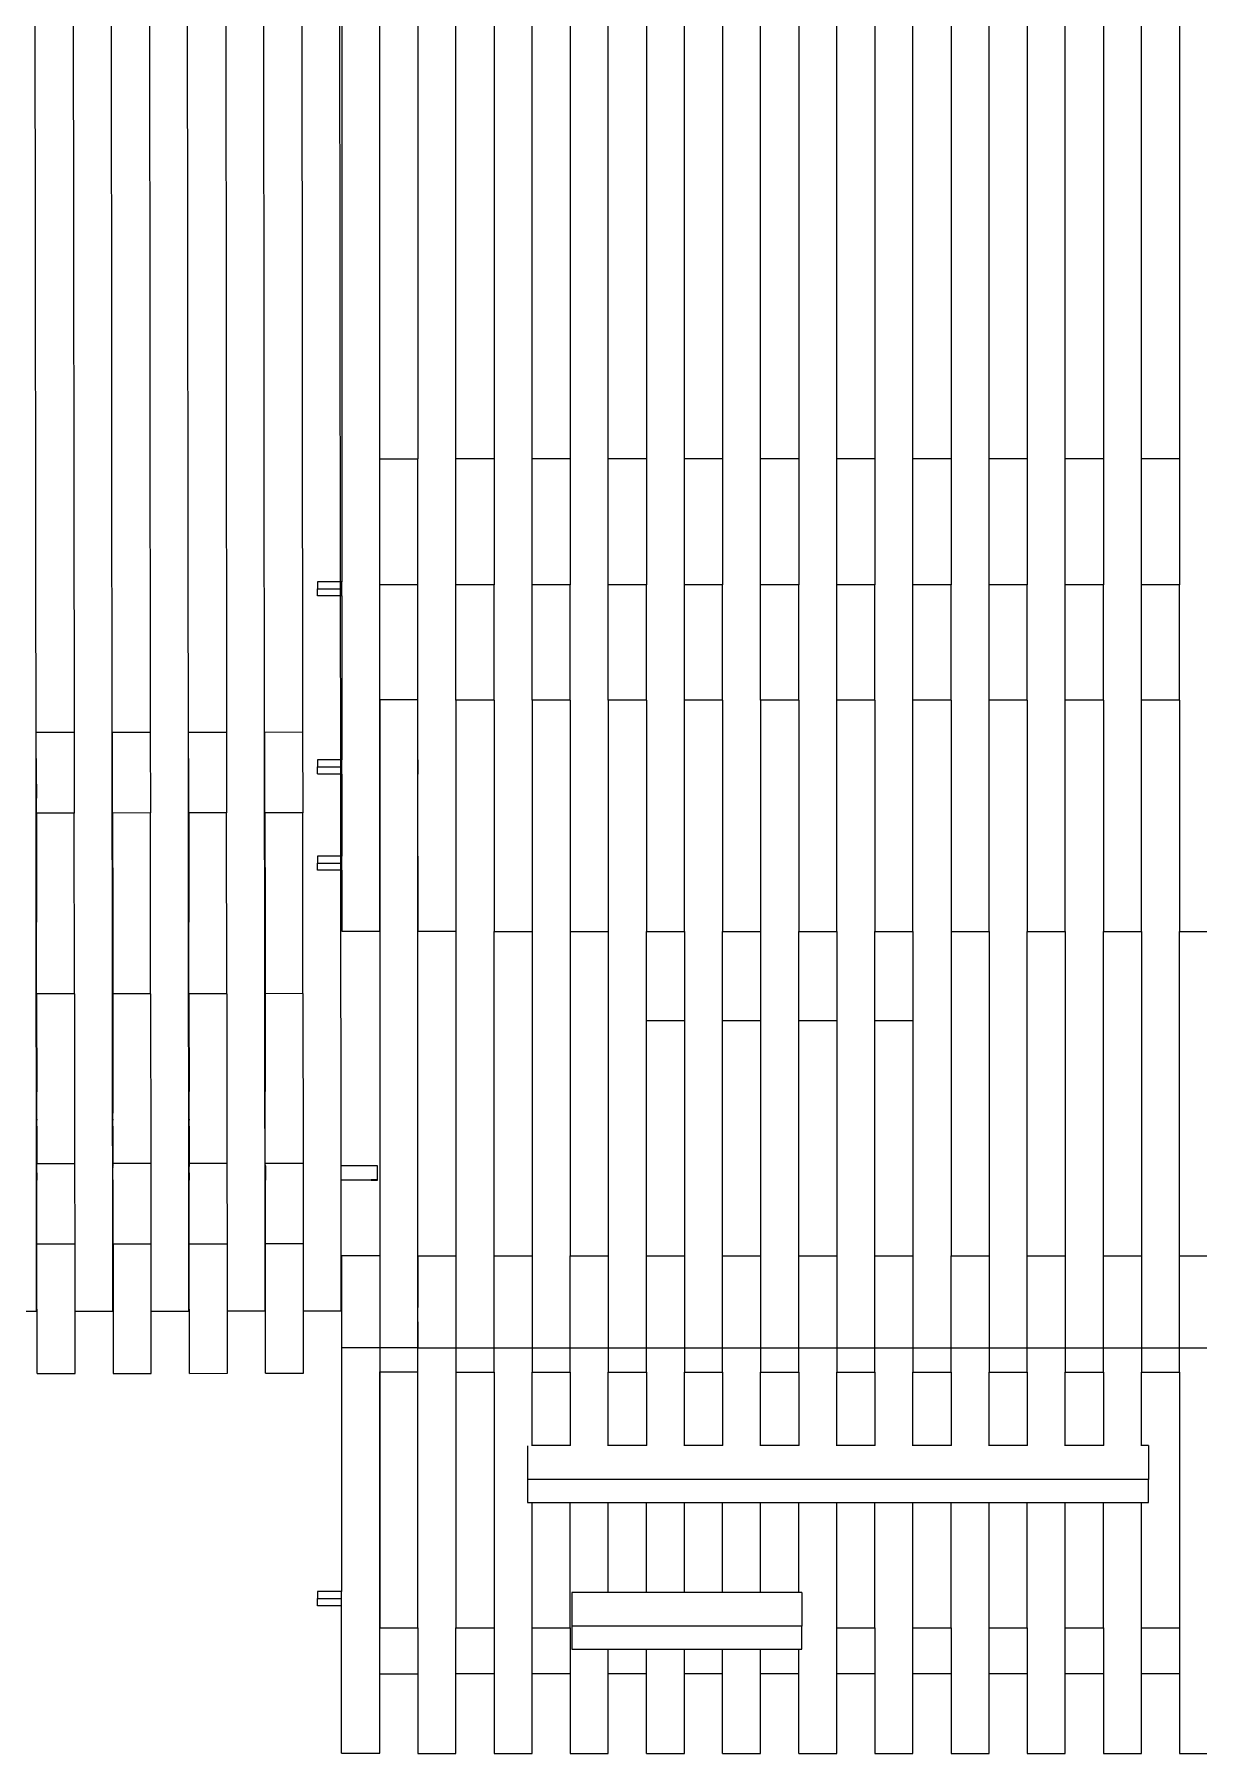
# Model space of a CAD drawing. Extents: x -151 to 185, y -67 to 81.
# Drawn here: x -67.6 to -21.9, y -63.9 to 3.7 of the extents above; entities that cross this region are included whole.
import ezdxf

# ---------------------------------------------------------------- set-up
doc = ezdxf.new("R2010")
doc.units = 0
doc.header["$MEASUREMENT"] = 0
doc.layers.get('0').update_dxf_attribs({"linetype": 'CONTINUOUS'})

msp = doc.modelspace()

# ---------------------------------------------------------------- linework, layer by layer
for p, q in [((-67.571, -25.768), (-67.618, 18.05)), ((-64.578, -25.768), (-64.626, 18.05)), ((-61.586, -25.768), (-61.633, 18.05)), ((-58.594, -25.768), (-58.641, 18.05)), ((-55.611, -17.821), (-55.649, 18.05)), ((-55.566, 18.05), (-55.566, -17.821)), ((-66.119, 16.012), (-66.077, -23.731)), ((-63.127, 16.015), (-63.085, -23.728)), ((-60.135, 16.018), (-60.092, -23.724)), ((-57.143, 16.021), (-57.1, -23.721)), ((-54.07, -12.986), (-54.07, 16.04)), ((-52.574, 16.04), (-52.574, -12.986)), ((-51.078, -12.984), (-51.078, 16.04)), ((-49.582, 16.04), (-49.582, -12.984)), ((-48.086, -12.984), (-48.086, 16.04)), ((-46.59, 16.04), (-46.59, -12.984)), ((-45.094, -12.984), (-45.094, 16.04)), ((-43.598, 16.04), (-43.598, -12.984)), ((-42.101, -12.984), (-42.101, 16.04)), ((-40.605, 16.04), (-40.605, -12.984)), ((-39.109, -12.984), (-39.109, 16.04)), ((-37.613, 16.04), (-37.613, -12.984)), ((-36.117, -12.984), (-36.117, 16.04)), ((-34.621, 16.04), (-34.621, -12.984)), ((-33.125, -12.984), (-33.125, 16.04)), ((-31.629, 16.04), (-31.629, -12.984)), ((-30.133, -12.984), (-30.133, 16.04)), ((-28.637, 16.04), (-28.637, -12.984)), ((-27.141, -12.984), (-27.141, 16.04)), ((-25.645, 16.04), (-25.645, -12.984)), ((-24.149, -12.984), (-24.149, 16.04)), ((-22.653, 16.04), (-22.653, -12.984)), ((-54.07, -17.941), (-54.07, -12.986)), ((-54.07, -12.986), (-52.574, -12.986)), ((-52.574, -17.941), (-52.574, -12.986)), ((-51.078, -17.939), (-51.078, -12.984)), ((-51.078, -12.984), (-49.582, -12.984)), ((-49.582, -12.984), (-49.582, -17.939)), ((-48.086, -17.939), (-48.086, -12.984)), ((-48.086, -12.984), (-46.59, -12.984)), ((-46.59, -12.984), (-46.59, -17.939)), ((-45.094, -17.939), (-45.094, -12.984)), ((-45.094, -12.984), (-43.598, -12.984)), ((-43.598, -12.984), (-43.598, -17.939)), ((-42.101, -17.939), (-42.101, -12.984)), ((-42.101, -12.984), (-40.605, -12.984)), ((-40.605, -12.984), (-40.605, -17.939)), ((-39.109, -17.939), (-39.109, -12.984)), ((-39.109, -12.984), (-37.613, -12.984)), ((-37.613, -12.984), (-37.613, -17.939)), ((-36.117, -17.939), (-36.117, -12.984)), ((-36.117, -12.984), (-34.621, -12.984)), ((-34.621, -12.984), (-34.621, -17.939)), ((-33.125, -17.939), (-33.125, -12.984)), ((-33.125, -12.984), (-31.629, -12.984)), ((-31.629, -12.984), (-31.629, -17.939)), ((-30.133, -17.939), (-30.133, -12.984)), ((-30.133, -12.984), (-28.637, -12.984)), ((-28.637, -12.984), (-28.637, -17.939)), ((-27.141, -17.939), (-27.141, -12.984)), ((-27.141, -12.984), (-25.645, -12.984)), ((-25.645, -12.984), (-25.645, -17.939)), ((-24.149, -17.939), (-24.149, -12.984)), ((-24.149, -12.984), (-22.653, -12.984)), ((-22.653, -12.984), (-22.653, -17.939)), ((-55.611, -17.821), (-56.513, -17.821)), ((-56.513, -17.822), (-56.513, -18.099)), ((-56.513, -18.099), (-55.61, -18.099)), ((-56.513, -18.377), (-56.513, -18.099)), ((-55.611, -17.866), (-55.611, -17.821)), ((-55.566, -17.821), (-55.611, -17.821)), ((-55.61, -17.913), (-55.611, -17.874)), ((-55.61, -17.971), (-55.61, -17.924)), ((-55.61, -18.023), (-55.61, -17.984)), ((-55.61, -18.074), (-55.61, -18.036)), ((-55.61, -18.099), (-55.61, -18.087)), ((-55.61, -18.137), (-55.61, -18.099)), ((-55.61, -18.099), (-55.566, -18.099)), ((-55.61, -18.189), (-55.61, -18.15)), ((-55.61, -18.252), (-55.61, -18.202)), ((-55.566, -18.099), (-55.566, -17.821)), ((-55.566, -18.378), (-55.566, -18.099)), ((-52.574, -17.941), (-54.07, -17.941)), ((-54.07, -22.458), (-54.07, -17.941)), ((-52.574, -24.815), (-52.574, -17.941)), ((-49.582, -17.939), (-51.078, -17.939)), ((-51.078, -22.473), (-51.078, -17.939)), ((-49.582, -22.473), (-49.582, -17.939)), ((-46.59, -17.939), (-48.086, -17.939)), ((-48.086, -22.473), (-48.086, -17.939)), ((-46.59, -22.473), (-46.59, -17.939)), ((-43.598, -17.939), (-45.094, -17.939)), ((-45.094, -22.473), (-45.094, -17.939)), ((-43.598, -22.473), (-43.598, -17.939)), ((-40.605, -17.939), (-42.101, -17.939)), ((-42.101, -22.473), (-42.101, -17.939)), ((-40.605, -22.473), (-40.605, -17.939)), ((-37.613, -17.939), (-39.109, -17.939)), ((-39.109, -22.473), (-39.109, -17.939)), ((-37.613, -22.473), (-37.613, -17.939)), ((-34.621, -17.939), (-36.117, -17.939)), ((-36.117, -22.473), (-36.117, -17.939)), ((-34.621, -22.473), (-34.621, -17.939)), ((-31.629, -17.939), (-33.125, -17.939)), ((-33.125, -22.473), (-33.125, -17.939)), ((-31.629, -22.473), (-31.629, -17.939)), ((-28.637, -17.939), (-30.133, -17.939)), ((-30.133, -22.473), (-30.133, -17.939)), ((-28.637, -22.473), (-28.637, -17.939)), ((-25.645, -17.939), (-27.141, -17.939)), ((-27.141, -22.473), (-27.141, -17.939)), ((-25.645, -22.473), (-25.645, -17.939)), ((-22.653, -17.939), (-24.149, -17.939)), ((-24.149, -22.473), (-24.149, -17.939)), ((-22.653, -22.473), (-22.653, -17.939)), ((-55.61, -18.378), (-56.513, -18.378)), ((-55.61, -18.306), (-55.61, -18.264)), ((-55.61, -18.358), (-55.61, -18.316)), ((-55.61, -18.378), (-55.61, -18.363)), ((-55.566, -18.378), (-55.61, -18.378)), ((-55.603, -24.815), (-55.61, -18.378)), ((-55.566, -18.378), (-55.566, -24.815)), ((-54.073, -22.458), (-54.07, -22.458)), ((-54.073, -22.458), (-54.073, -31.549)), ((-52.577, -22.458), (-54.07, -22.458)), ((-54.07, -31.549), (-54.07, -22.458)), ((-52.577, -24.815), (-52.577, -22.458)), ((-49.582, -22.473), (-51.078, -22.473)), ((-51.078, -22.473), (-51.078, -31.549)), ((-49.582, -22.473), (-49.582, -31.554)), ((-46.59, -22.473), (-48.086, -22.473)), ((-48.086, -22.473), (-48.086, -31.554)), ((-46.59, -22.473), (-46.59, -31.554)), ((-43.598, -22.473), (-45.094, -22.473)), ((-45.094, -22.473), (-45.094, -31.554)), ((-43.598, -22.473), (-43.598, -31.554)), ((-40.605, -22.473), (-42.101, -22.473)), ((-42.101, -31.554), (-42.101, -22.473)), ((-40.605, -22.473), (-40.605, -31.554)), ((-37.613, -22.473), (-39.109, -22.473)), ((-39.109, -22.473), (-39.109, -31.554)), ((-37.613, -22.473), (-37.613, -31.554)), ((-34.621, -22.473), (-36.117, -22.473)), ((-36.117, -31.554), (-36.117, -22.473)), ((-34.621, -22.473), (-34.621, -31.554)), ((-31.629, -22.473), (-33.125, -22.473)), ((-33.125, -31.554), (-33.125, -22.473)), ((-31.629, -22.473), (-31.629, -31.554)), ((-28.637, -22.473), (-30.133, -22.473)), ((-30.133, -31.554), (-30.133, -22.473)), ((-28.637, -22.473), (-28.637, -31.554)), ((-25.645, -22.473), (-27.141, -22.473)), ((-27.141, -31.554), (-27.141, -22.473)), ((-25.645, -22.473), (-25.645, -31.554)), ((-22.653, -22.473), (-24.149, -22.473)), ((-24.149, -31.554), (-24.149, -22.473)), ((-22.653, -22.473), (-22.653, -31.554)), ((-67.561, -23.732), (-66.077, -23.731)), ((-67.559, -25.768), (-67.561, -23.732)), ((-66.077, -23.731), (-66.073, -26.906)), ((-64.569, -23.729), (-63.085, -23.728)), ((-64.567, -25.768), (-64.569, -23.729)), ((-63.085, -23.728), (-63.081, -26.903)), ((-61.577, -23.726), (-60.092, -23.724)), ((-61.574, -25.768), (-61.577, -23.726)), ((-60.092, -23.724), (-60.089, -26.9)), ((-58.585, -23.723), (-57.1, -23.721)), ((-58.582, -25.768), (-58.585, -23.723)), ((-57.1, -23.721), (-57.097, -26.897)), ((-55.603, -24.815), (-56.513, -24.815)), ((-56.513, -24.816), (-56.513, -25.094)), ((-55.603, -24.846), (-55.603, -24.815)), ((-55.566, -24.815), (-55.603, -24.815)), ((-55.603, -24.897), (-55.603, -24.853)), ((-55.603, -24.953), (-55.603, -24.907)), ((-55.603, -25.004), (-55.603, -24.966)), ((-55.566, -25.094), (-55.566, -24.815)), ((-52.574, -24.815), (-52.577, -24.815)), ((-52.577, -25.094), (-52.577, -24.815)), ((-52.574, -24.815), (-52.574, -25.094)), ((-56.513, -25.094), (-55.603, -25.094)), ((-56.513, -25.371), (-56.513, -25.094)), ((-55.602, -25.372), (-56.513, -25.372)), ((-55.603, -25.069), (-55.603, -25.017)), ((-55.603, -25.094), (-55.603, -25.081)), ((-55.603, -25.119), (-55.603, -25.094)), ((-55.603, -25.094), (-55.566, -25.094)), ((-55.603, -25.17), (-55.603, -25.132)), ((-55.603, -25.222), (-55.603, -25.183)), ((-55.603, -25.28), (-55.603, -25.234)), ((-55.603, -25.341), (-55.603, -25.291)), ((-55.602, -25.372), (-55.603, -25.347)), ((-55.566, -25.372), (-55.602, -25.372)), ((-55.602, -25.768), (-55.602, -25.372)), ((-55.566, -25.372), (-55.566, -25.094)), ((-55.566, -25.372), (-55.566, -25.768)), ((-52.577, -25.094), (-52.574, -25.094)), ((-52.577, -25.372), (-52.577, -25.094)), ((-52.574, -25.372), (-52.577, -25.372)), ((-52.577, -28.597), (-52.577, -25.372)), ((-52.574, -25.094), (-52.574, -25.372)), ((-52.574, -28.597), (-52.574, -25.372)), ((-67.559, -25.768), (-67.571, -25.768)), ((-67.57, -26.325), (-67.571, -25.768)), ((-67.558, -26.325), (-67.57, -26.325)), ((-67.565, -31.195), (-67.57, -26.325)), ((-67.559, -25.768), (-67.558, -26.325)), ((-67.558, -26.908), (-67.558, -26.325)), ((-64.567, -25.768), (-64.578, -25.768)), ((-64.578, -26.325), (-64.578, -25.768)), ((-64.566, -26.325), (-64.578, -26.325)), ((-64.573, -31.192), (-64.578, -26.325)), ((-64.566, -26.325), (-64.567, -25.768)), ((-64.565, -26.905), (-64.566, -26.325)), ((-61.574, -25.768), (-61.586, -25.768)), ((-61.586, -26.325), (-61.586, -25.768)), ((-61.574, -26.325), (-61.586, -26.325)), ((-61.58, -31.189), (-61.586, -26.325)), ((-61.574, -26.325), (-61.574, -25.768)), ((-61.573, -26.902), (-61.574, -26.325)), ((-58.582, -25.768), (-58.594, -25.768)), ((-58.594, -26.325), (-58.594, -25.768)), ((-58.582, -26.325), (-58.594, -26.325)), ((-58.588, -31.185), (-58.594, -26.325)), ((-58.582, -26.325), (-58.582, -25.768)), ((-58.581, -26.898), (-58.582, -26.325)), ((-55.566, -25.768), (-55.602, -25.768)), ((-55.601, -26.325), (-55.602, -25.768)), ((-55.566, -26.325), (-55.601, -26.325)), ((-55.599, -28.597), (-55.601, -26.325)), ((-55.566, -25.768), (-55.566, -26.325)), ((-55.566, -26.325), (-55.566, -28.597)), ((-66.073, -26.906), (-67.558, -26.908)), ((-67.558, -26.908), (-67.553, -31.195)), ((-66.066, -34.01), (-66.073, -26.906)), ((-63.081, -26.903), (-64.565, -26.905)), ((-64.565, -26.905), (-64.561, -31.192)), ((-63.074, -34.007), (-63.081, -26.903)), ((-60.089, -26.9), (-61.573, -26.902)), ((-61.573, -26.902), (-61.569, -31.189)), ((-60.081, -34.004), (-60.089, -26.9)), ((-57.097, -26.897), (-58.581, -26.898)), ((-58.581, -26.898), (-58.577, -31.185)), ((-57.089, -34), (-57.097, -26.897)), ((-55.599, -28.597), (-56.513, -28.597)), ((-56.513, -28.598), (-56.513, -28.876)), ((-56.513, -28.876), (-55.599, -28.876)), ((-56.513, -29.153), (-56.513, -28.876)), ((-55.599, -28.635), (-55.599, -28.597)), ((-55.566, -28.597), (-55.599, -28.597)), ((-55.599, -28.689), (-55.599, -28.643)), ((-55.599, -28.748), (-55.599, -28.7)), ((-55.599, -28.799), (-55.599, -28.76)), ((-55.599, -28.851), (-55.599, -28.812)), ((-55.599, -28.876), (-55.599, -28.863)), ((-55.599, -28.914), (-55.599, -28.876)), ((-55.599, -28.876), (-55.566, -28.876)), ((-55.599, -28.965), (-55.599, -28.926)), ((-55.599, -29.016), (-55.599, -28.978)), ((-55.599, -29.073), (-55.599, -29.028)), ((-55.566, -28.876), (-55.566, -28.597)), ((-55.566, -29.154), (-55.566, -28.876)), ((-52.574, -28.597), (-52.577, -28.597)), ((-52.577, -28.876), (-52.577, -28.597)), ((-52.577, -28.876), (-52.574, -28.876)), ((-52.577, -29.154), (-52.577, -28.876)), ((-52.574, -28.597), (-52.574, -28.876)), ((-52.574, -28.876), (-52.574, -29.154)), ((-55.598, -29.154), (-56.513, -29.154)), ((-55.598, -29.135), (-55.598, -29.083)), ((-55.598, -29.154), (-55.598, -29.14)), ((-55.566, -29.154), (-55.598, -29.154)), ((-55.586, -40.768), (-55.598, -29.154)), ((-55.566, -29.154), (-55.566, -31.549)), ((-52.574, -29.154), (-52.577, -29.154)), ((-52.577, -46.328), (-52.577, -29.154)), ((-52.574, -29.154), (-52.574, -31.549)), ((-67.553, -31.195), (-67.565, -31.195)), ((-67.561, -34.371), (-67.565, -31.195)), ((-67.549, -34.012), (-67.553, -31.195)), ((-64.561, -31.192), (-64.573, -31.192)), ((-64.565, -37.847), (-64.573, -31.192)), ((-64.561, -31.192), (-64.558, -33.628)), ((-61.569, -31.189), (-61.58, -31.189)), ((-61.577, -34.364), (-61.58, -31.189)), ((-61.565, -34.005), (-61.569, -31.189)), ((-58.577, -31.185), (-58.588, -31.185)), ((-58.581, -37.841), (-58.588, -31.185)), ((-58.577, -31.185), (-58.574, -33.621)), ((-55.566, -31.549), (-54.073, -31.549)), ((-54.073, -31.549), (-54.073, -44.288)), ((-54.073, -31.549), (-54.07, -31.549)), ((-52.574, -31.549), (-51.078, -31.549)), ((-52.574, -44.304), (-52.574, -31.549)), ((-51.078, -31.549), (-51.078, -44.304)), ((-49.582, -44.304), (-49.582, -31.554)), ((-49.582, -31.554), (-48.086, -31.554)), ((-48.086, -31.554), (-48.086, -44.304)), ((-46.59, -31.554), (-45.094, -31.554)), ((-46.59, -31.554), (-46.59, -44.304)), ((-45.094, -31.554), (-45.094, -44.304)), ((-43.598, -31.554), (-42.101, -31.554)), ((-43.598, -35.058), (-43.598, -31.554)), ((-42.101, -31.554), (-42.101, -35.058)), ((-40.605, -31.554), (-39.109, -31.554)), ((-40.605, -35.058), (-40.605, -31.554)), ((-39.109, -31.554), (-39.109, -35.058)), ((-37.613, -31.554), (-36.117, -31.554)), ((-37.613, -35.058), (-37.613, -31.554)), ((-36.117, -31.554), (-36.117, -35.058)), ((-34.621, -31.554), (-33.125, -31.554)), ((-34.621, -35.058), (-34.621, -31.554)), ((-33.125, -31.554), (-33.125, -35.058)), ((-31.629, -31.554), (-30.133, -31.554)), ((-31.629, -31.554), (-31.629, -44.304)), ((-30.133, -31.554), (-30.133, -44.304)), ((-28.637, -44.304), (-28.637, -31.554)), ((-28.637, -31.554), (-27.141, -31.554)), ((-27.141, -31.554), (-27.141, -44.304)), ((-25.645, -44.304), (-25.645, -31.554)), ((-25.645, -31.554), (-24.149, -31.554)), ((-24.149, -31.554), (-24.149, -44.304)), ((-22.653, -44.304), (-22.653, -31.554)), ((-22.653, -31.554), (-21.157, -31.554)), ((-64.558, -33.628), (-64.557, -34.008)), ((-58.574, -33.621), (-58.573, -34.002)), ((-67.561, -34.371), (-67.549, -34.371)), ((-67.558, -37.85), (-67.561, -34.371)), ((-66.066, -34.01), (-67.549, -34.012)), ((-67.549, -34.012), (-67.549, -34.371)), ((-67.549, -34.371), (-67.545, -37.85)), ((-66.066, -34.01), (-66.059, -40.665)), ((-63.074, -34.007), (-64.557, -34.008)), ((-64.557, -34.008), (-64.553, -37.847)), ((-63.074, -34.007), (-63.066, -40.662)), ((-61.577, -34.364), (-61.565, -34.364)), ((-61.573, -37.844), (-61.577, -34.364)), ((-60.081, -34.004), (-61.565, -34.005)), ((-61.565, -34.005), (-61.565, -34.364)), ((-61.565, -34.364), (-61.561, -37.844)), ((-60.081, -34.004), (-60.074, -40.659)), ((-57.089, -34), (-58.573, -34.002)), ((-58.573, -34.002), (-58.569, -37.841)), ((-57.089, -34), (-57.082, -40.656)), ((-43.598, -44.304), (-43.598, -35.058)), ((-43.598, -35.058), (-42.101, -35.058)), ((-42.101, -35.058), (-42.101, -44.304)), ((-40.605, -44.304), (-40.605, -35.058)), ((-40.605, -35.058), (-39.109, -35.058)), ((-39.109, -35.058), (-39.109, -44.304)), ((-37.613, -44.304), (-37.613, -35.058)), ((-37.613, -35.058), (-36.117, -35.058)), ((-36.117, -35.058), (-36.117, -44.304)), ((-34.621, -44.304), (-34.621, -35.058)), ((-34.621, -35.058), (-33.125, -35.058)), ((-33.125, -35.058), (-33.125, -44.304)), ((-67.558, -37.85), (-67.545, -37.85)), ((-67.557, -38.658), (-67.558, -37.85)), ((-67.544, -38.658), (-67.545, -37.85)), ((-64.565, -37.847), (-64.553, -37.847)), ((-64.565, -38.658), (-64.565, -37.847)), ((-64.553, -37.847), (-64.552, -38.658)), ((-61.573, -37.844), (-61.561, -37.844)), ((-61.572, -38.658), (-61.573, -37.844)), ((-61.56, -38.658), (-61.561, -37.844)), ((-58.581, -37.841), (-58.569, -37.841)), ((-58.578, -40.768), (-58.581, -37.841)), ((-58.566, -40.657), (-58.569, -37.841)), ((-67.544, -38.658), (-67.557, -38.658)), ((-67.556, -38.937), (-67.557, -38.658)), ((-67.556, -38.937), (-67.544, -38.937)), ((-67.556, -39.215), (-67.556, -38.937)), ((-67.545, -38.696), (-67.544, -38.658)), ((-67.545, -38.924), (-67.545, -38.696)), ((-67.545, -38.924), (-67.544, -38.937)), ((-67.544, -38.937), (-67.545, -38.975)), ((-67.544, -39.201), (-67.545, -38.975)), ((-64.552, -38.658), (-64.565, -38.658)), ((-64.564, -38.937), (-64.565, -38.658)), ((-64.564, -38.937), (-64.552, -38.937)), ((-64.564, -39.215), (-64.564, -38.937)), ((-64.552, -38.658), (-64.553, -38.696)), ((-64.552, -38.924), (-64.553, -38.696)), ((-64.552, -38.924), (-64.552, -38.937)), ((-64.552, -38.937), (-64.552, -38.975)), ((-64.552, -39.201), (-64.552, -38.975)), ((-61.56, -38.658), (-61.572, -38.658)), ((-61.572, -38.937), (-61.572, -38.658)), ((-61.572, -38.937), (-61.559, -38.937)), ((-61.572, -39.215), (-61.572, -38.937)), ((-61.561, -38.696), (-61.56, -38.658)), ((-61.56, -38.924), (-61.561, -38.696)), ((-61.56, -38.924), (-61.559, -38.937)), ((-61.559, -38.937), (-61.56, -38.975)), ((-61.56, -39.201), (-61.56, -38.975)), ((-67.543, -39.215), (-67.556, -39.215)), ((-67.554, -40.768), (-67.556, -39.215)), ((-67.544, -39.201), (-67.543, -39.215)), ((-67.543, -39.215), (-67.542, -40.667)), ((-64.551, -39.215), (-64.564, -39.215)), ((-64.562, -40.768), (-64.564, -39.215)), ((-64.552, -39.201), (-64.551, -39.215)), ((-64.551, -39.215), (-64.55, -40.664)), ((-61.559, -39.215), (-61.572, -39.215)), ((-61.57, -40.768), (-61.572, -39.215)), ((-61.56, -39.201), (-61.559, -39.215)), ((-61.559, -39.215), (-61.558, -40.661)), ((-67.542, -40.768), (-67.554, -40.768)), ((-67.554, -41.325), (-67.554, -40.768)), ((-67.543, -40.783), (-67.542, -40.768)), ((-67.542, -40.996), (-67.543, -40.783)), ((-67.542, -40.667), (-66.059, -40.665)), ((-67.542, -40.768), (-67.542, -40.667)), ((-67.541, -41.034), (-67.542, -40.996)), ((-67.541, -41.034), (-67.541, -41.325)), ((-66.059, -40.665), (-66.055, -43.841)), ((-64.55, -40.768), (-64.562, -40.768)), ((-64.562, -41.325), (-64.562, -40.768)), ((-64.55, -40.664), (-63.066, -40.662)), ((-64.55, -40.664), (-64.55, -40.768)), ((-64.55, -40.768), (-64.55, -40.783)), ((-64.55, -40.814), (-64.55, -40.783)), ((-64.55, -40.814), (-64.55, -40.825)), ((-64.55, -40.825), (-64.55, -40.83)), ((-64.55, -41.306), (-64.55, -40.83)), ((-63.066, -40.662), (-63.063, -43.838)), ((-61.558, -40.768), (-61.57, -40.768)), ((-61.57, -41.325), (-61.57, -40.768)), ((-61.558, -40.661), (-60.074, -40.659)), ((-61.558, -40.661), (-61.558, -40.768)), ((-61.558, -40.768), (-61.558, -40.783)), ((-61.558, -40.996), (-61.558, -40.783)), ((-61.557, -41.034), (-61.558, -40.996)), ((-61.557, -41.034), (-61.557, -41.325)), ((-60.074, -40.659), (-60.071, -43.835)), ((-58.565, -40.768), (-58.578, -40.768)), ((-58.577, -41.325), (-58.578, -40.768)), ((-58.566, -40.657), (-57.082, -40.656)), ((-58.565, -40.768), (-58.566, -40.657)), ((-58.565, -40.768), (-58.565, -41.325)), ((-57.082, -40.656), (-57.079, -43.831)), ((-54.158, -40.768), (-55.586, -40.768)), ((-55.585, -41.325), (-55.586, -40.768)), ((-54.158, -41.315), (-54.158, -40.769)), ((-67.541, -41.325), (-67.554, -41.325)), ((-67.548, -46.473), (-67.554, -41.325)), ((-67.538, -43.843), (-67.541, -41.325)), ((-64.549, -41.325), (-64.562, -41.325)), ((-64.556, -46.47), (-64.562, -41.325)), ((-64.549, -41.325), (-64.55, -41.306)), ((-64.546, -43.84), (-64.549, -41.325)), ((-61.557, -41.325), (-61.57, -41.325)), ((-61.564, -46.467), (-61.57, -41.325)), ((-61.554, -43.836), (-61.557, -41.325)), ((-58.565, -41.325), (-58.577, -41.325)), ((-58.572, -46.463), (-58.577, -41.325)), ((-58.562, -43.833), (-58.565, -41.325)), ((-54.158, -41.325), (-55.585, -41.325)), ((-55.58, -46.46), (-55.585, -41.325)), ((-54.158, -41.315), (-54.408, -41.318)), ((-54.408, -41.318), (-54.158, -41.321)), ((-54.408, -41.318), (-54.408, -41.321)), ((-54.408, -41.318), (-54.158, -41.318)), ((-54.408, -41.321), (-54.158, -41.321)), ((-54.408, -41.321), (-54.158, -41.323)), ((-54.158, -41.315), (-54.158, -41.318)), ((-54.158, -41.321), (-54.158, -41.318)), ((-54.158, -41.323), (-54.158, -41.321)), ((-54.158, -41.323), (-54.158, -41.324)), ((-66.055, -43.841), (-67.538, -43.843)), ((-67.534, -48.92), (-67.538, -43.843)), ((-66.055, -43.841), (-66.052, -46.471)), ((-63.063, -43.838), (-64.546, -43.84)), ((-64.546, -43.84), (-64.542, -48.917)), ((-63.063, -43.838), (-63.06, -46.468)), ((-60.071, -43.835), (-61.554, -43.836)), ((-61.55, -48.914), (-61.554, -43.836)), ((-60.071, -43.835), (-60.068, -46.465)), ((-57.079, -43.831), (-58.562, -43.833)), ((-58.557, -48.911), (-58.562, -43.833)), ((-57.079, -43.831), (-57.076, -46.462)), ((-55.569, -44.288), (-54.073, -44.288)), ((-55.569, -44.288), (-55.569, -47.916)), ((-54.073, -44.288), (-54.073, -47.916)), ((-52.574, -44.304), (-51.078, -44.304)), ((-52.574, -44.304), (-52.574, -46.328)), ((-51.078, -44.304), (-51.078, -47.931)), ((-49.582, -44.304), (-48.086, -44.304)), ((-49.582, -47.931), (-49.582, -44.304)), ((-48.086, -44.304), (-48.086, -47.931)), ((-46.59, -44.304), (-45.094, -44.304)), ((-46.59, -47.931), (-46.59, -44.304)), ((-45.094, -44.304), (-45.094, -47.931)), ((-43.598, -44.304), (-42.101, -44.304)), ((-43.598, -47.931), (-43.598, -44.304)), ((-42.101, -44.304), (-42.101, -47.931)), ((-40.605, -44.304), (-39.109, -44.304)), ((-40.605, -47.931), (-40.605, -44.304)), ((-39.109, -44.304), (-39.109, -47.931)), ((-37.613, -47.931), (-37.613, -44.304)), ((-37.613, -44.304), (-36.117, -44.304)), ((-36.117, -44.304), (-36.117, -47.931)), ((-34.621, -47.931), (-34.621, -44.304)), ((-34.621, -44.304), (-33.125, -44.304)), ((-33.125, -44.304), (-33.125, -47.931)), ((-31.629, -47.931), (-31.629, -44.304)), ((-31.629, -44.304), (-30.133, -44.304)), ((-30.133, -44.304), (-30.133, -47.931)), ((-28.637, -47.931), (-28.637, -44.304)), ((-28.637, -44.304), (-27.141, -44.304)), ((-27.141, -44.304), (-27.141, -47.931)), ((-25.645, -47.931), (-25.645, -44.304)), ((-25.645, -44.304), (-24.149, -44.304)), ((-24.149, -44.304), (-24.149, -47.931)), ((-22.653, -47.931), (-22.653, -44.304)), ((-22.653, -44.304), (-21.157, -44.304)), ((-69.033, -46.475), (-67.548, -46.473)), ((-66.052, -46.471), (-66.04, -46.471)), ((-66.04, -46.471), (-64.556, -46.47)), ((-66.038, -48.919), (-66.04, -46.471)), ((-63.06, -46.468), (-63.048, -46.468)), ((-63.048, -46.468), (-61.564, -46.467)), ((-63.046, -48.915), (-63.048, -46.468)), ((-60.068, -46.465), (-60.056, -46.465)), ((-60.056, -46.465), (-58.572, -46.463)), ((-60.054, -48.912), (-60.056, -46.465)), ((-57.076, -46.462), (-57.064, -46.462)), ((-57.064, -46.462), (-55.58, -46.46)), ((-57.061, -48.909), (-57.064, -46.462)), ((-52.574, -46.328), (-52.577, -46.328)), ((-52.577, -46.885), (-52.577, -46.328)), ((-52.574, -46.885), (-52.574, -46.328)), ((-52.574, -46.885), (-52.577, -46.885)), ((-52.577, -47.916), (-52.577, -46.885)), ((-52.574, -46.885), (-52.574, -47.931)), ((-54.073, -47.916), (-55.569, -47.916)), ((-55.569, -47.916), (-55.569, -57.486)), ((-52.577, -47.916), (-54.073, -47.916)), ((-54.073, -47.916), (-54.073, -48.854)), ((-52.577, -48.854), (-52.577, -47.916)), ((-51.078, -47.931), (-52.574, -47.931)), ((-52.574, -58.912), (-52.574, -47.931)), ((-49.582, -47.931), (-51.078, -47.931)), ((-51.078, -47.931), (-51.078, -48.87)), ((-48.086, -47.931), (-49.582, -47.931)), ((-49.582, -48.87), (-49.582, -47.931)), ((-46.59, -47.931), (-48.086, -47.931)), ((-48.086, -47.931), (-48.086, -48.87)), ((-45.094, -47.931), (-46.59, -47.931)), ((-46.59, -48.87), (-46.59, -47.931)), ((-43.598, -47.931), (-45.094, -47.931)), ((-45.094, -47.931), (-45.094, -48.87)), ((-42.101, -47.931), (-43.598, -47.931)), ((-43.598, -48.87), (-43.598, -47.931)), ((-40.605, -47.931), (-42.101, -47.931)), ((-42.101, -47.931), (-42.101, -48.87)), ((-39.109, -47.931), (-40.605, -47.931)), ((-40.605, -48.87), (-40.605, -47.931)), ((-37.613, -47.931), (-39.109, -47.931)), ((-39.109, -47.931), (-39.109, -48.87)), ((-37.613, -48.87), (-37.613, -47.931)), ((-36.117, -47.931), (-37.613, -47.931)), ((-34.621, -47.931), (-36.117, -47.931)), ((-36.117, -47.931), (-36.117, -48.87)), ((-34.621, -48.87), (-34.621, -47.931)), ((-33.125, -47.931), (-34.621, -47.931)), ((-31.629, -47.931), (-33.125, -47.931)), ((-33.125, -47.931), (-33.125, -48.87)), ((-31.629, -48.87), (-31.629, -47.931)), ((-30.133, -47.931), (-31.629, -47.931)), ((-28.637, -47.931), (-30.133, -47.931)), ((-30.133, -47.931), (-30.133, -48.87)), ((-27.141, -47.931), (-28.637, -47.931)), ((-28.637, -48.87), (-28.637, -47.931)), ((-25.645, -47.931), (-27.141, -47.931)), ((-27.141, -47.931), (-27.141, -48.87)), ((-24.149, -47.931), (-25.645, -47.931)), ((-25.645, -48.87), (-25.645, -47.931)), ((-22.653, -47.931), (-24.149, -47.931)), ((-24.149, -47.931), (-24.149, -48.87)), ((-21.157, -47.931), (-22.653, -47.931)), ((-22.653, -48.87), (-22.653, -47.931)), ((-67.534, -48.92), (-66.038, -48.919)), ((-64.542, -48.917), (-63.046, -48.915)), ((-61.55, -48.914), (-60.054, -48.912)), ((-58.557, -48.911), (-57.061, -48.909)), ((-54.073, -48.854), (-54.07, -48.854)), ((-54.073, -57.486), (-54.073, -48.854)), ((-54.07, -48.854), (-52.577, -48.854)), ((-54.07, -48.854), (-54.07, -57.486)), ((-51.078, -48.87), (-49.582, -48.87)), ((-51.078, -48.87), (-51.078, -58.909)), ((-49.582, -48.87), (-49.582, -58.909)), ((-48.086, -51.747), (-48.086, -48.87)), ((-48.086, -48.87), (-46.59, -48.87)), ((-46.59, -48.87), (-46.59, -51.747)), ((-45.094, -51.747), (-45.094, -48.87)), ((-45.094, -48.87), (-43.598, -48.87)), ((-43.598, -48.87), (-43.598, -51.747)), ((-42.101, -51.747), (-42.101, -48.87)), ((-42.101, -48.87), (-40.605, -48.87)), ((-40.605, -48.87), (-40.605, -51.747)), ((-39.109, -51.747), (-39.109, -48.87)), ((-39.109, -48.87), (-37.613, -48.87)), ((-37.613, -48.87), (-37.613, -51.747)), ((-36.117, -48.87), (-34.621, -48.87)), ((-36.117, -51.747), (-36.117, -48.87)), ((-34.621, -48.87), (-34.621, -51.747)), ((-33.125, -48.87), (-31.629, -48.87)), ((-33.125, -51.747), (-33.125, -48.87)), ((-31.629, -48.87), (-31.629, -51.747)), ((-30.133, -51.747), (-30.133, -48.87)), ((-30.133, -48.87), (-28.637, -48.87)), ((-28.637, -48.87), (-28.637, -51.747)), ((-27.141, -51.747), (-27.141, -48.87)), ((-27.141, -48.87), (-25.645, -48.87)), ((-25.645, -48.87), (-25.645, -51.747)), ((-24.149, -51.747), (-24.149, -48.87)), ((-24.149, -48.87), (-22.653, -48.87)), ((-22.653, -48.87), (-22.653, -58.909)), ((-48.272, -51.762), (-48.272, -53.078)), ((-46.59, -51.747), (-48.086, -51.747)), ((-48.086, -51.762), (-48.086, -51.747)), ((-46.59, -51.762), (-46.59, -51.747)), ((-43.598, -51.747), (-45.094, -51.747)), ((-45.094, -51.762), (-45.094, -51.747)), ((-43.598, -51.762), (-43.598, -51.747)), ((-40.605, -51.747), (-42.101, -51.747)), ((-42.101, -51.762), (-42.101, -51.747)), ((-40.605, -51.762), (-40.605, -51.747)), ((-37.613, -51.747), (-39.109, -51.747)), ((-39.109, -51.762), (-39.109, -51.747)), ((-37.613, -51.762), (-37.613, -51.747)), ((-34.621, -51.747), (-36.117, -51.747)), ((-36.117, -51.762), (-36.117, -51.747)), ((-34.621, -51.762), (-34.621, -51.747)), ((-31.629, -51.747), (-33.125, -51.747)), ((-33.125, -51.762), (-33.125, -51.747)), ((-31.629, -51.762), (-31.629, -51.747)), ((-28.637, -51.747), (-30.133, -51.747)), ((-30.133, -51.762), (-30.133, -51.747)), ((-28.637, -51.762), (-28.637, -51.747)), ((-25.645, -51.747), (-27.141, -51.747)), ((-27.141, -51.762), (-27.141, -51.747)), ((-25.645, -51.762), (-25.645, -51.747)), ((-23.871, -51.747), (-24.149, -51.747)), ((-24.149, -51.762), (-24.149, -51.747)), ((-23.871, -51.747), (-23.871, -53.078)), ((-23.871, -53.078), (-48.272, -53.078)), ((-48.272, -53.078), (-48.272, -53.985)), ((-23.871, -53.985), (-23.871, -53.078)), ((-48.272, -53.985), (-48.086, -53.985)), ((-48.086, -58.909), (-48.086, -53.985)), ((-48.086, -53.985), (-46.59, -53.985)), ((-46.59, -58.909), (-46.59, -53.985)), ((-46.59, -53.985), (-45.094, -53.985)), ((-45.094, -57.517), (-45.094, -53.985)), ((-45.094, -53.985), (-43.598, -53.985)), ((-43.598, -57.517), (-43.598, -53.985)), ((-43.598, -53.985), (-42.101, -53.985)), ((-42.101, -57.517), (-42.101, -53.985)), ((-42.101, -53.985), (-40.605, -53.985)), ((-40.605, -57.517), (-40.605, -53.985)), ((-40.605, -53.985), (-39.109, -53.985)), ((-39.109, -57.517), (-39.109, -53.985)), ((-39.109, -53.985), (-37.613, -53.985)), ((-37.613, -57.517), (-37.613, -53.985)), ((-37.613, -53.985), (-36.117, -53.985)), ((-36.117, -58.909), (-36.117, -53.985)), ((-36.117, -53.985), (-34.621, -53.985)), ((-34.621, -58.909), (-34.621, -53.985)), ((-34.621, -53.985), (-33.125, -53.985)), ((-33.125, -58.909), (-33.125, -53.985)), ((-33.125, -53.985), (-31.629, -53.985)), ((-31.629, -58.909), (-31.629, -53.985)), ((-31.629, -53.985), (-30.133, -53.985)), ((-30.133, -58.909), (-30.133, -53.985)), ((-30.133, -53.985), (-28.637, -53.985)), ((-28.637, -58.909), (-28.637, -53.985)), ((-28.637, -53.985), (-27.141, -53.985)), ((-27.141, -58.909), (-27.141, -53.985)), ((-27.141, -53.985), (-25.645, -53.985)), ((-25.645, -58.909), (-25.645, -53.985)), ((-25.645, -53.985), (-24.149, -53.985)), ((-24.149, -58.909), (-24.149, -53.985)), ((-24.149, -53.985), (-23.871, -53.985)), ((-55.569, -57.486), (-56.513, -57.486)), ((-56.513, -57.487), (-56.513, -57.764)), ((-56.513, -57.764), (-55.569, -57.764)), ((-56.513, -58.042), (-56.513, -57.764)), ((-55.569, -58.043), (-56.513, -58.043)), ((-55.569, -57.764), (-55.569, -57.486)), ((-55.569, -58.043), (-55.569, -57.764)), ((-55.569, -63.836), (-55.569, -58.043)), ((-54.07, -57.486), (-54.073, -57.486)), ((-54.073, -57.486), (-54.073, -57.764)), ((-54.073, -57.764), (-54.07, -57.764)), ((-54.073, -57.764), (-54.073, -58.043)), ((-54.07, -58.043), (-54.073, -58.043)), ((-54.073, -63.836), (-54.073, -58.043)), ((-54.07, -57.764), (-54.07, -57.486)), ((-54.07, -58.043), (-54.07, -57.764)), ((-54.07, -58.043), (-54.07, -58.912)), ((-45.094, -57.517), (-46.531, -57.517)), ((-46.531, -57.517), (-46.531, -58.848)), ((-43.598, -57.517), (-45.094, -57.517)), ((-42.101, -57.517), (-43.598, -57.517)), ((-40.605, -57.517), (-42.101, -57.517)), ((-39.109, -57.517), (-40.605, -57.517)), ((-37.613, -57.517), (-39.109, -57.517)), ((-37.497, -57.517), (-37.613, -57.517)), ((-37.497, -57.517), (-37.497, -58.848)), ((-54.07, -58.912), (-52.574, -58.912)), ((-54.07, -60.725), (-54.07, -58.912)), ((-52.574, -58.912), (-52.574, -60.725)), ((-51.078, -58.909), (-49.582, -58.909)), ((-51.078, -60.723), (-51.078, -58.909)), ((-49.582, -58.909), (-49.582, -60.723)), ((-48.086, -58.909), (-46.59, -58.909)), ((-48.086, -60.723), (-48.086, -58.909)), ((-46.59, -58.909), (-46.59, -60.723)), ((-37.497, -58.848), (-46.531, -58.848)), ((-46.531, -58.848), (-46.531, -59.755)), ((-37.497, -59.755), (-37.497, -58.848)), ((-36.117, -58.909), (-34.621, -58.909)), ((-36.117, -60.723), (-36.117, -58.909)), ((-34.621, -58.909), (-34.621, -60.723)), ((-33.125, -58.909), (-31.629, -58.909)), ((-33.125, -60.723), (-33.125, -58.909)), ((-31.629, -58.909), (-31.629, -60.723)), ((-30.133, -58.909), (-28.637, -58.909)), ((-30.133, -60.723), (-30.133, -58.909)), ((-28.637, -58.909), (-28.637, -60.723)), ((-27.141, -58.909), (-25.645, -58.909)), ((-27.141, -60.723), (-27.141, -58.909)), ((-25.645, -58.909), (-25.645, -60.723)), ((-24.149, -58.909), (-22.653, -58.909)), ((-24.149, -60.723), (-24.149, -58.909)), ((-22.653, -58.909), (-22.653, -60.723)), ((-46.531, -59.755), (-45.094, -59.755)), ((-45.094, -60.723), (-45.094, -59.755)), ((-45.094, -59.755), (-43.598, -59.755)), ((-43.598, -60.723), (-43.598, -59.755)), ((-43.598, -59.755), (-42.101, -59.755)), ((-42.101, -60.723), (-42.101, -59.755)), ((-42.101, -59.755), (-40.605, -59.755)), ((-40.605, -60.723), (-40.605, -59.755)), ((-40.605, -59.755), (-39.109, -59.755)), ((-39.109, -60.723), (-39.109, -59.755)), ((-39.109, -59.755), (-37.613, -59.755)), ((-37.613, -60.723), (-37.613, -59.755)), ((-37.613, -59.755), (-37.497, -59.755)), ((-52.574, -60.725), (-54.07, -60.725)), ((-52.574, -60.725), (-52.574, -63.851)), ((-49.582, -60.723), (-51.078, -60.723)), ((-51.078, -63.851), (-51.078, -60.723)), ((-49.582, -60.723), (-49.582, -63.851)), ((-46.59, -60.723), (-48.086, -60.723)), ((-48.086, -63.851), (-48.086, -60.723)), ((-46.59, -60.723), (-46.59, -63.851)), ((-43.598, -60.723), (-45.094, -60.723)), ((-45.094, -63.851), (-45.094, -60.723)), ((-43.598, -63.851), (-43.598, -60.723)), ((-40.605, -60.723), (-42.101, -60.723)), ((-42.101, -63.851), (-42.101, -60.723)), ((-40.605, -63.851), (-40.605, -60.723)), ((-37.613, -60.723), (-39.109, -60.723)), ((-39.109, -63.851), (-39.109, -60.723)), ((-37.613, -63.851), (-37.613, -60.723)), ((-34.621, -60.723), (-36.117, -60.723)), ((-36.117, -63.851), (-36.117, -60.723)), ((-34.621, -60.723), (-34.621, -63.851)), ((-31.629, -60.723), (-33.125, -60.723)), ((-33.125, -63.851), (-33.125, -60.723)), ((-31.629, -60.723), (-31.629, -63.851)), ((-28.637, -60.723), (-30.133, -60.723)), ((-30.133, -63.851), (-30.133, -60.723)), ((-28.637, -60.723), (-28.637, -63.851)), ((-25.645, -60.723), (-27.141, -60.723)), ((-27.141, -63.851), (-27.141, -60.723)), ((-25.645, -60.723), (-25.645, -63.851)), ((-22.653, -60.723), (-24.149, -60.723)), ((-24.149, -63.851), (-24.149, -60.723)), ((-22.653, -60.723), (-22.653, -63.851)), ((-55.569, -63.836), (-54.073, -63.836)), ((-52.574, -63.851), (-51.078, -63.851)), ((-49.582, -63.851), (-48.086, -63.851)), ((-46.59, -63.851), (-45.094, -63.851)), ((-43.598, -63.851), (-42.101, -63.851)), ((-40.605, -63.851), (-39.109, -63.851)), ((-37.613, -63.851), (-36.117, -63.851)), ((-34.621, -63.851), (-33.125, -63.851)), ((-31.629, -63.851), (-30.133, -63.851)), ((-28.637, -63.851), (-27.141, -63.851)), ((-25.645, -63.851), (-24.149, -63.851)), ((-22.653, -63.851), (-21.157, -63.851))]:
    msp.add_line(p, q)

doc.saveas('drawing.dxf')
